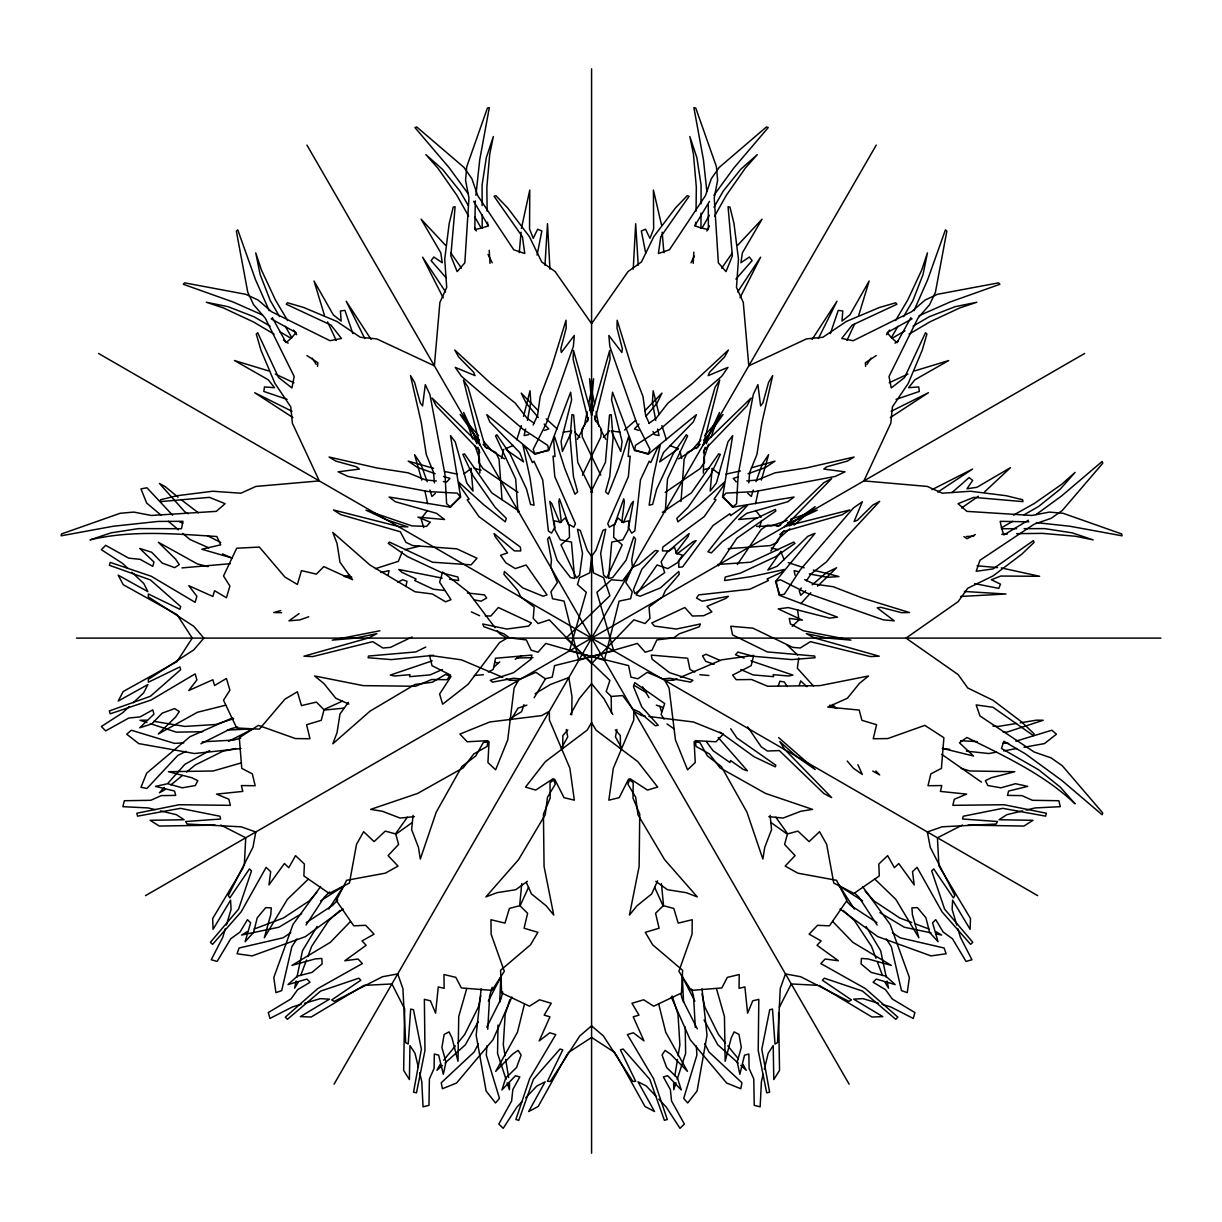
<?xml version="1.0" encoding="UTF-8"?>
<svg xmlns="http://www.w3.org/2000/svg" width="1222" height="1222" viewBox="0 0 1222 1222"><rect width="100%" height="100%" fill="white"/><g stroke="black" fill="none" stroke-linecap="round" stroke-linejoin="round"><path stroke-width="1.5" d="M701.016 213.056L700.97 227.979L708.393 229.507L708.286 204.654M701.046 203.723L701.092 185.041L696.861 157.607L689.834 136.543L693.454 154.171L696.326 187.165L696.051 211.146M498.011 1025.059L497.553 1053.41L506.045 1079.347M509.543 1083.074L509.437 1089.734L507.176 1082.814M562.655 748.826L562.868 735.552L567.818 729.916M571.713 714.839L572.003 696.723L568.81 677.568L550.633 684.381L535.083 693.684M703.307 473.082L703.796 458.464L708.638 444.319M244.293 865.787L245.744 837.788L220.77 825.033M486.83 1045.956L486.31 1055.197L499.477 1098.364L495.49 1102.977L486.096 1090.956L476.168 1035.263L481.178 988.751M487.761 1029.306L489.64 996.022L492.13 987.254M544.966 265.281L547.502 223.702L549.961 269.161M693.18 263.387L693.852 252.175M695.44 226.024L695.654 222.282M665.242 512.125L667.502 478.993L687.619 435.918L686.321 434.772L673.062 454.004L656.626 489.167L652.655 504.426L649.142 505.175L653.19 477.787L660.216 445.266L657.268 448.55L650.715 462.588L649.188 461.229L640.481 479.864L634.814 530.959L631.667 533.159L628.551 527.66L633.408 501.356L631.362 503.678L623.357 522.741L617.843 517.853L613.994 526.102L613.658 537.298L622.181 544.859L606.723 577.93L603.607 575.165L600.659 553.367L605.73 529.279L602.981 530.363L595.878 550.419L591.845 556.025L589.783 572.843L579.518 577.701L577.487 584.513L586.27 592.303L569.437 650.898L628.597 665.623L630.964 677.125L637.869 678.775L647.217 672.314L662.813 678.928L669.671 678.241L690.598 682.136L692.92 680.287L669.519 672.635L652.105 659.177L651.265 655.099L687.635 658.246L689.941 669.396L694.86 672.054M681.005 501.539L684.121 459.35L687.329 452.476L697.961 446.824L715.038 387.359L719.743 379.95L703.185 445.251M499.645 1002.284L500.852 976.852L488.311 1001.185M519.274 252.649L521.061 232.18M521.397 228.453L529.768 190.067L529.538 228.988L533.235 238.351L537.634 229.217L541.85 230.943L537.069 255.047M712.212 468.27L710.181 491.076L716.367 483.057L727.976 441.845L732.696 435.628L722.523 497.232L733.124 506.656L736.561 503.754L738.164 474.579L753.271 394.507L757.884 384.64L760.619 405.903L762.879 403.046L768.592 382.394L772.686 375.597L761.795 423.209L756.907 454.599L749.697 472.349L748.75 482.858M317.521 366.417L317.857 362.766L306.936 355.541M521.763 883.552L519.64 905.731L509.406 908.435L504.976 923.114L490.954 919.738L491.137 934.219L504.319 971.322L491.992 990.4L461.351 987.941L455.837 977.371L443.968 974.514L444.136 988.323L438.286 986.918L435.582 1013.16L430.45 1000.818L424.37 999.352L424.966 1050.492L416.473 1092.85L413.54 1092.147L421.376 1049.286L413.464 1009.739L410.684 1009.082L408.194 1044.031L405.673 1042.626L402.909 988.552L397.715 973.919L382.44 976.745L334.232 1001.383L331.758 999.902L360.78 980.258L358.825 978.196L320.607 991.118L287.414 1019.316L285.337 1017.132L317.766 988.598L362.369 963.562L358.046 959.026L344.803 960.752L366.172 945.278L362.018 940.925L374.069 934.158L365.668 925.314L353.754 925.818L336.294 900.507L346.651 880.298L385.373 873.165L398.021 866.077L388.092 855.614L398.586 844.448L395.806 834.229L412.44 822.375M413.067 815.334L411.631 829.601L418.428 847.304L420.322 859.035L436.254 812.111L461.87 766.5L475.77 755.929L483.27 742.564L489.06 741.723L487.929 762.513L495.628 769.814L507.726 739.906L514.095 688.032L518.418 680.364L509.605 680.257L506.183 678.806M475.312 200.912L474.793 229.507L482.216 227.979L482.171 214.919M475.908 195.291L479.742 159.731L489.304 107.612L487.425 108.01L466.758 166.711L465.567 180.321L468.958 197.903L464.834 262.837L457.165 271.635L450.826 255.933L455.119 206.732L453.225 207.114L449.192 223.504L444.716 259.217L446.702 287.414L439.905 302.414L434.375 365.821L376.712 338.891L360.322 337.272L336.89 321.462L303.728 307.486L287.521 302.781L286.238 304.232L331.009 325.113L341.427 338.463L329.986 340.709L271.681 311.793L258.148 300.077L245.759 294.303L184.583 282.847L183.315 284.283L233.219 302.048L262.501 315.001M633.225 269.161L635.684 223.702L638.22 265.281M798.714 657.955L797.355 668.235L813.531 686.107M755.563 503.708L758.251 491.03M674.834 1075.788L677.507 1059.428M678.103 1055.793L679.89 1044.871L677.996 1014.229L672.161 996.067M527.446 420.429L530.791 402.099L530.012 390.75L523.566 416.412M584.238 426.432L587.125 411.768M588.576 404.436L593.617 378.759L591.662 401.305L589.768 410.516M616.911 729.503L615.43 736.851L620.959 746.81M388.122 575.211L389.07 570.613L380.852 572.522M405.903 586.484L406.987 581.26L402.756 579.747L397.868 582.207M587.492 421.575L588.256 417.878M296.136 981.022L294.639 988.155L298.061 982.427M296.885 977.463L302.491 950.747L317.078 926.429M480.781 995.854L478.367 1007.05L464.681 1034.53L457.685 1043.084M525.628 429.014L524.101 435.597L528.683 434.65M763.108 1074.505L761.413 1081.577L760.145 1106.842L754.218 1105.345L753.791 1078.934L749.101 1068.456L748.857 1054.036L744.534 1055.136L739.86 1074.245L737.202 1062.025L741.296 1047.437L739.005 1034.392L734.132 1031.887L731.214 1037.89L725.181 1061.276L724.447 1016.505L716.443 988.567M764.376 1069.204L768.18 1053.303L773.221 1045.589L773.786 1079.576L779.529 1070.411L778.582 1012.656M501.463 458.449L503.617 449.467M524.482 1004.041L517.456 1032.239L495.704 1071.373L512.614 1054.143L518.143 1050.401L521.122 1055.014L516.585 1067.448L505.74 1078.033L501.921 1089.948L515.531 1075.727L519.824 1076.949L512.828 1089.55L511.636 1100.976L498.82 1124.057L503.204 1128.318L516.937 1107.071L521.931 1101.801M521.275 425.577L516.784 439.737M502.716 991.974L500.928 999.046L486.738 1027.152M591.387 415.297L609.686 350.47L610.068 359.237L595.114 419.283L601.499 429.472L600.842 437.033L582.451 475.144M761.352 480.124L768.607 454.676L762.253 464.116L755.99 481.667M466.743 988.567L458.739 1016.505L458.006 1061.276L451.972 1037.89L449.054 1031.887L444.182 1034.392L441.89 1047.437L445.984 1062.025L443.326 1074.245L438.652 1055.136L434.329 1054.036L434.085 1068.456L429.396 1078.934L428.968 1105.345L423.041 1106.842L421.773 1081.577L419.65 1072.748M225.383 928.552L222.786 937.259L211.253 959.759L217.134 961.439L230.714 938.786L240.016 932.05L247.44 919.677L250.632 922.793L245.133 941.688L253.534 932.432L257.277 917.737L265.785 907.595L271.269 907.87L270.795 914.53L264.319 937.778L287.338 899.377L308.25 879.198M226.406 925.069L231.065 909.397L230.561 900.171L213.071 929.331L212.674 918.532L243.331 867.391M759.473 527.583L761.581 520.496M753.271 490.022L751.301 496.468L747.803 493.352M858.806 315.047L869.163 281.014L849.901 314.833L842.004 321.096L842.768 310.968L838.246 310.373L830.334 333.637M509.864 999.703L505.175 1014.229L503.296 1044.871L505.083 1055.793M676.01 1082.814L673.75 1089.734L673.628 1083.074M677.141 1079.347L685.634 1053.41L685.206 1026.954M703.414 452.629L705.186 447.283M706.377 443.708L709.936 433L719.514 412.486L711.051 437.247M778.215 686.245L779.896 681.189L784.31 681.983L787.304 686.565M799.249 685.359L800.731 680.914L806.887 686.672M523.963 704.605L521.565 711.708L510.185 718.536M300.673 975.538L306.523 960.018M307.837 956.566L311.732 946.225L328.703 920.64L340.006 910.39M402.298 551.733L398.341 561.326L375.383 568.704M740.013 297.771L760.619 257.17L737.63 291.921M511.896 996.984L492.97 1039.769L456.539 1083.028L442.379 1088.741L441.249 1082.753L474.228 1051.959L478.398 1043.695M910.894 317.628L897.04 342.649L891.388 337.623L897.956 326.32M913.949 310.739L927.651 279.746L945.431 229.843L946.851 231.111L935.41 292.287L929.621 304.66L917.905 318.194L889.005 376.498L891.25 387.954L904.586 377.522L925.482 332.766L926.918 334.049L922.213 350.256L908.236 383.418L892.427 406.834L890.807 423.224L863.893 480.903L927.299 486.432L942.299 493.214L970.497 491.244L1006.195 495.72L1022.585 499.737L1022.982 501.631L973.766 497.354L958.063 503.678L966.862 511.361L1031.811 515.47L1049.377 512.094L1063.003 513.271L1121.704 533.953L1122.086 535.816L1069.983 526.254L1036.287 522.634M657.589 880.848L651.693 893.924L636.952 905.853L629.452 915.064L639.121 866.459L639.748 814.173L632.996 798.058L633.179 782.737L628.582 779.117L619.172 797.676L608.846 800.166L613.322 768.195L633.744 720.094L633.836 711.296L641.519 715.603L645.216 716.061M528.576 887.264L520.098 905.853L527.614 913.308L524.101 928.231L537.924 932.325L530.531 944.789L500.562 970.314L501.707 992.997L529.477 1006.195L539.528 999.795L551.229 1003.262L544.187 1015.131L549.961 1016.841L539.177 1040.915L549.793 1032.789L555.796 1034.576L529.691 1078.552L515.883 1119.489L518.77 1120.345L533.418 1079.316L560.043 1049.026L562.777 1049.835L547.471 1081.348L550.358 1081.394L579.778 1035.951L591.585 1025.869L603.408 1035.951L632.828 1081.394L635.715 1081.348L620.409 1049.835L623.144 1049.026L649.768 1079.316L664.417 1120.345L667.304 1119.489L653.495 1078.552L627.39 1034.576L633.393 1032.789L644.009 1040.915L633.225 1016.841L638.999 1015.131L631.957 1003.262L643.658 999.795L653.709 1006.195L681.479 992.997L682.624 970.314L652.655 944.789L645.262 932.325L659.086 928.231L655.572 913.308L663.088 905.853L654.61 887.264M533.113 425.073L537.543 415.511L540.185 396.524L551.641 366.906L566.03 320.225L566.168 328.153L560.791 348.896L561.31 352.486L574.325 335.454L573.378 346.315L546.417 423.209L533.22 449.268L534.747 453.499L548.647 450.643L570.643 392.216L571.621 399.945L561.066 441.432L562.41 451.483L571.254 432.435M846.953 340.449L854.85 323.525M590.806 492.176L605.425 462.359L609.518 414.991L611.214 414.64L613.093 437.934L609.747 476.595L605.547 491.809L608.22 494.207L618.408 468.469L628.582 436.789L629.483 441.111L628.154 456.539L630.155 456.127L628.383 476.626L607.746 523.703L609.366 527.186L614.819 523.994L623.755 498.775L624.366 501.799L621.769 522.313L628.994 520.832L628.2 529.92L622.884 539.773L611.733 542.064L608.571 578.434L612.65 577.594L626.122 560.18L633.775 536.794L635.608 539.101L631.728 560.027L632.416 566.886L625.786 582.482L632.248 591.83L630.613 598.734L619.111 601.102L604.386 660.262L545.791 643.444L537.986 652.212L531.188 650.18L526.315 639.916L509.498 637.853L503.907 633.821L483.851 626.733L482.751 623.984L506.84 629.04L528.652 626.092L531.417 622.976L498.347 607.517L490.786 616.041L485.18 615.873M818.389 338.54L836.978 301.269L812.126 339.395M690.98 262.791L694.325 256.101M706.866 230.989L709.386 225.963M779.376 1007.279L791.26 983.954L817.411 985.314M577.364 439.34L583.383 428.051M570.445 714.488L579.243 698.663L591.585 683.678L603.943 698.663L612.741 714.488M561.295 748.46L567.741 736.851L566.275 729.503M440.164 1064.469L436.926 1070.304L442.349 1065.447M478.245 1021.653L465.383 1044.795L445.052 1063.018M567.161 1054.357L538.199 1106.475L528.652 1111.531L545.149 1081.806L536.916 1085.976L525.674 1097.845M714.61 216.111L726.372 195.215L745.344 168.086L757.304 154.614L740.685 169.339L723.302 190.999L713.999 207.19M709.356 215.286L701.932 228.239L694.753 225.856L709.493 201.34M334.049 1084.189L876.25 145.082M903.577 316.635L912.956 300.49L923.007 274.614L927.452 252.862L921.77 269.94L907.763 299.94L895.543 320.576M511.178 719.529L518.006 708.134L526.881 705.14M534.151 697.716L545.333 679.081M770.853 551.046L778.582 538.642L789.84 528.805M296.946 938.939L291.875 946.683L281.686 990.63L275.928 992.646L273.804 977.524L293.051 924.336L320.638 886.561M306.08 924.993L324.334 897.101L329.573 892.014M866.933 364.385L871.057 358.138M886.53 334.721L889.631 330.032M718.368 565.817L736.881 538.26L775.848 511.025L775.313 509.375L754.203 519.411L722.385 541.636L711.311 552.879L707.905 551.764L725.104 530.073L747.436 505.419L743.251 506.794L730.557 515.669L729.916 513.714L713.052 525.506L682.594 566.916L678.775 567.252L678.821 560.944L696.173 540.582L693.256 541.575L676.789 554.085L674.452 547.089L666.983 552.313L661.117 561.845L664.707 572.644L634.783 593.556L633.47 589.615L641.825 569.253L658.246 550.923L655.328 550.496L639.152 564.304L632.859 567.145L622.67 580.679L611.336 579.763L606.188 584.635L609.885 595.771L566.015 638.113L609.885 680.44L606.188 691.591L611.336 696.464L622.67 695.547L632.859 709.081L639.152 711.907L655.328 725.731L658.246 725.303L641.825 706.973L633.47 686.611L634.783 682.655L664.707 703.567L661.117 714.381L664.05 719.147M737.309 564.549L761.107 529.569L767.324 525.216L779.346 525.643L823.872 482.675L831.647 478.627L784.661 526.881M328.794 909.092L343.642 886.087L320.607 900.904M721.698 268.137L732.406 252.832M780.98 551.321L767.813 570.078L777.177 566.214L807.834 536.336L815.028 533.311L775.42 581.565L779.896 595.038L784.31 594.243L800.288 569.788L853.399 507.985L862.335 501.738L854.086 521.519L857.462 520.19L872.737 505.144L879.672 501.31L846.434 537.1L826.515 561.83L811.393 573.622L806.337 580.801M801.281 587.981L799.249 590.852L800.731 595.297L805.665 590.7M407.323 817.258L395.47 833.893L385.251 831.113L374.085 841.622L363.637 831.693L356.534 844.326L349.416 883.048L329.192 893.404L303.881 875.945L304.385 864.046L295.541 855.644L288.789 867.681L284.421 863.526L268.962 884.911L270.688 871.653L266.152 867.345L241.101 911.933L212.567 944.362L210.383 942.299L238.595 909.092L251.503 870.889L249.441 868.918L229.797 897.941L228.315 895.466L252.954 847.258L255.795 831.983L241.146 826.805L187.088 824.04L185.683 821.52L220.632 819.015L219.96 816.25L180.413 808.338L137.551 816.159L136.849 813.226L179.206 804.733L230.347 805.344L228.881 799.249L216.538 794.117L242.781 791.413L241.376 785.563L255.184 785.731L252.328 773.877L241.773 768.363L239.298 737.706L258.377 725.379L295.48 738.577L309.976 738.745L306.6 724.722L321.264 720.308L323.967 710.074L344.314 708.118M348.377 702.329L340.006 713.969L337.043 732.696L332.812 743.801L370.067 711.128L415.052 684.442L432.374 682.227L445.556 674.407L450.994 676.576L439.615 694.004L442.624 704.193L468.072 684.335L499.523 642.604L507.084 638.113L499.523 633.622L497.278 630.644M713.923 195.26L733.918 167.888L768.256 127.546L766.438 126.951L719.178 167.445L711.341 178.641L705.491 195.551L669.457 249.746L658.414 253.519L660.766 236.763L689.086 196.284L687.253 195.673L675.567 207.862L653.846 236.533L641.458 261.951L628.077 271.544L591.585 323.693L555.109 271.544L541.728 261.951L529.34 236.533L507.604 207.862L495.918 195.673L494.085 196.284L522.405 236.763L524.773 253.519L513.729 249.746L477.695 195.551L471.845 178.641L464.009 167.445L416.748 126.951L414.93 127.546L449.268 167.888L468.148 193.733M427.41 510.506L421.086 518.724L423.713 527.583M800.792 603.714L810.812 592.746M443.662 1060.192L455.348 1045.94M646.087 416.091L656.947 403.321L661.942 393.102L644.849 410.745M691.072 451.117L700.893 439.859M704.59 435.628L723.027 414.518L710.058 433.062L703.811 440.103M735.904 279.12L752.095 260.622L749.315 257.017L740.929 262.73L742.411 252.771L762.07 219.181L737.767 245.179M696.311 448.535L700.069 444.319M164.267 787.35L159.41 792.773L165.23 789.534M167.903 783.287L184.904 764.315L209.695 750.552M316.742 892.518L309.074 901.011L283.473 917.966L254.161 929.041M639.014 424.049L634.401 428.968L638.846 430.45M603.378 437.445L609.732 430.755M350.515 921.464L330.322 942.361L291.921 965.38L315.184 958.919L321.844 958.445L322.104 963.929L311.961 972.422L297.282 976.164L288.025 984.581L306.921 979.082L310.021 982.274L297.649 989.683L290.912 998.985L268.275 1012.564L269.94 1018.445L292.455 1006.913L301.162 1004.331M635.639 420.246L624.564 430.052M337.684 900.125L332.613 905.365L306.264 922.61M702.818 445.037L751.087 398.051L747.024 405.841L704.071 450.353L704.483 462.374L700.145 468.606L665.165 492.405M817.61 586.163L836.612 567.756L826.378 572.751L812.187 584.819M129.226 706.53L122.628 712.777L101.38 726.494L105.642 730.893L128.722 718.062L140.148 716.886L152.765 709.875L153.972 714.167L139.751 727.777L151.665 723.974L162.251 713.129L174.685 708.592L179.298 711.555L175.571 717.085L158.325 733.994L197.46 712.258L225.658 705.216M133.183 702.772L143.722 692.782L147.893 684.549L118.183 701.061L123.239 691.499L176.976 661.637L192.251 638.113L176.976 614.59L123.239 584.712L118.183 575.165L147.893 591.677L143.722 583.444L131.854 572.202M792.253 626.321L798.944 619.982L797.569 609.702M984.535 491.931L1010.533 467.629L976.928 487.288L966.969 488.769L972.697 480.399L969.077 477.603L952.014 492.542M435.383 493.352L431.885 496.468L429.915 490.022M779.773 534.64L783.989 530.898M789.611 525.888L796.637 519.64L815.181 506.687L794.071 525.109M494.162 666.83L499.783 661.881M170.927 784.875L182.338 775.527M186.615 772.029L195.169 765.018L222.664 751.331L235.709 748.521M463.993 473.937L470.837 468.652M890.303 417.573L928.43 392.72L891.159 411.31M343.138 909.061L305.363 936.648L252.175 955.894L237.053 953.771L239.069 948.012L283.015 937.824L290.775 932.753M1028.359 520.221L1003.858 534.961L1001.46 527.782L1012.794 521.275M1035.966 514.661L1061.811 495.781L1102.152 461.458L1102.763 463.26L1062.254 510.521L1051.057 518.357L1034.148 524.207L979.968 560.256L976.179 571.3L992.951 568.933L1033.415 540.613L1034.026 542.446L1021.852 554.131L993.165 575.852L967.763 588.24L958.155 601.621L906.006 638.113L958.155 674.605L967.763 687.986L993.165 700.359L1021.852 722.095L1034.026 733.78L1033.415 735.613L992.951 707.294L976.179 704.926L979.968 715.97L1034.148 752.019L1051.057 757.869L1062.254 765.705L1102.763 812.966L1102.152 814.769L1061.811 780.43L1025.319 753.791L1003.858 741.265L1001.46 748.444L1038.7 769.814L1060.36 787.197L1075.085 803.816C1044.077 774.412 1004.774 756.25 966.908 737.492L959.438 742.777L973.567 756.021L942.666 748.429M527.385 881.322L515.745 889.708L497.003 892.671L485.898 896.902L518.571 859.631L545.256 814.662L547.471 797.324L555.292 784.142L553.123 778.72L535.694 790.084L525.521 787.075L545.379 761.627L587.095 730.176L591.585 722.614L596.076 730.176L637.808 761.627L657.665 787.075L647.492 790.084L630.063 778.72L627.894 784.142L635.715 797.324L637.915 814.662L664.6 859.631L697.288 896.902L686.184 892.671L667.441 889.708L655.802 881.322M299.13 613.581L288.942 620.837L299.802 619.89L308.738 616.759M648.897 423.362L656.092 418.306L667.869 403.184L692.599 383.265L728.404 350.027L724.554 356.961L709.524 372.252L708.18 375.628L727.961 367.364L721.713 376.3L659.926 429.411L635.455 445.388L634.676 449.818L648.134 454.294L696.403 414.67L693.378 421.865L663.485 452.522L659.636 461.885L678.378 448.734M961.577 508.001L978.41 496.224M662.355 512.369L691.453 492.817L718.689 453.851L720.323 454.401L710.303 475.511L688.062 507.313L676.835 518.388L677.935 521.809L699.626 504.61L724.279 482.262L722.92 486.448L714.045 499.141L715.985 499.798L704.193 516.662L662.782 547.105L662.446 550.939L668.77 550.893L689.116 533.525L688.123 536.458L675.629 552.924L682.609 555.246L677.4 562.716L667.854 568.597L657.054 564.992L636.143 594.915L640.099 596.229L660.46 587.889L678.775 571.453L679.218 574.386L665.394 590.562L662.553 596.84L649.019 607.044L649.951 618.363L645.063 623.525L633.928 619.814L591.585 663.683L549.258 619.814L538.123 623.525L533.235 618.363L534.167 607.044L520.633 596.84L517.792 590.562L503.968 574.386L504.411 571.453L522.726 587.889L543.087 596.229L547.044 594.915L526.132 564.992L515.317 568.597L505.786 562.716L500.562 555.246L507.558 552.924L495.063 536.458L494.07 533.525L514.416 550.893L520.74 550.939L520.404 547.105L478.993 516.662L467.201 499.798L469.141 499.141L460.266 486.448L458.907 482.262L483.561 504.61L505.251 521.809L506.351 518.388L495.124 507.313L472.883 475.511L462.863 454.401L464.497 453.851L491.733 492.817L519.304 511.331M937.793 492.084L972.529 469.095L931.943 489.686M876.25 355.541L865.329 362.766L865.65 366.417M894.993 343.168L898.109 341.106M568.062 1052.722L591.585 1037.463L615.124 1052.722M678.653 458.846L689.514 452.079M247.272 931.638L241.559 935.059L278.952 927.208L301.651 913.598M909.122 334.156L929.759 321.936L959.774 307.929L976.852 302.246L955.085 306.691L929.209 316.758L913.063 326.121M904.998 330.811L892.075 338.311L887.065 332.659L912.07 318.805M145.51 895.65L1084.632 353.464M1024.128 514.768L1038.7 506.412L1060.36 489.029L1075.085 472.395L1061.628 484.355L1034.499 503.342L1013.588 515.104M515.21 659.254L521.55 655.74M488.326 672.054L493.245 669.396L495.552 658.246L531.906 655.099L531.081 659.177L513.668 672.635L490.266 680.287L492.588 682.136L513.515 678.241L520.373 678.928L535.969 672.314L545.317 678.775L552.222 677.125L554.589 665.623L613.75 650.898L596.916 592.303L605.7 584.513L603.668 577.701L593.403 572.843L591.341 556.025L587.308 550.419L580.206 530.363L577.456 529.279L582.527 553.367L579.579 575.165L576.463 577.93L561.005 544.859L569.513 537.298L569.192 526.102L565.343 517.853L559.829 522.741L551.825 503.678L549.778 501.356L554.635 527.66L551.519 533.159L548.373 530.959L542.705 479.864L533.999 461.229L532.471 462.588L525.903 448.55L522.97 445.266L529.997 477.787L534.045 505.175L530.531 504.426L526.56 489.167L510.124 454.004L496.85 434.772L495.567 435.918L515.684 478.993L517.945 512.125M962.417 825.033L937.442 837.788L938.893 865.787L970.512 918.532L970.115 929.331L952.625 900.171L952.121 909.397L956.78 925.069M186.004 751.301L177.74 755.486L146.946 788.45L140.958 787.319L146.671 773.159L189.945 736.729L232.715 717.803M200.897 743.801L230.653 728.77L237.725 726.998M975.278 534.549L966.908 538.719L963.929 536.611M425.775 647.064L415.831 651.937L368.479 656.046L368.127 657.742L391.422 659.605L433.459 655.328M412.058 636.968L390.521 647.355L382.96 648.011L372.756 641.642L312.725 656.581L303.942 656.199L368.769 637.899L376.895 633.638L354.792 638.19L332.247 640.129L379.92 630.766M228.514 741.387L252.862 728.892L227.414 730.069M889.265 382.761L907.885 374.069M342.435 701.123L323.845 709.6L316.391 702.085L301.467 705.598L297.389 691.774L284.925 699.167L259.385 729.137L236.701 728.007L223.519 700.221L229.904 690.17L226.437 678.47L214.568 685.511L212.857 679.753L188.784 690.522L196.91 679.906L195.138 673.902L151.146 700.007L110.209 713.816L109.369 710.944L150.398 696.28L180.688 669.656L179.878 666.922L148.366 682.227L148.32 679.356L193.748 649.921L203.845 638.113L193.748 626.29L148.32 596.871L148.366 593.984L179.878 609.304L180.688 606.57L150.398 579.931L109.369 565.282L110.209 562.395L151.146 576.219L195.138 602.309L196.91 596.305L188.784 585.689L212.857 596.473L214.568 590.7L226.437 597.757L229.904 586.056L223.519 575.99L236.701 548.22L259.385 547.074L284.925 577.059L297.389 584.452L301.467 570.628L316.391 574.126L323.845 566.611L352.562 579.717L340.006 562.257L337.043 543.53L332.812 532.425L370.067 565.099L415.052 591.784L432.374 593.984L445.556 601.804L450.994 599.651L439.615 582.207L442.624 572.033L468.072 591.891L495.032 627.665M918.959 315.765L949.968 302.048L999.871 284.283L998.603 282.847L937.427 294.303L925.039 300.077L911.505 311.793L853.2 340.709L841.744 338.463L852.177 325.113L896.948 304.232L895.665 302.781L879.443 307.486L846.296 321.462L822.864 337.272L806.474 338.891L748.796 365.821L743.282 302.414L736.484 287.414L738.47 259.217L733.994 223.504L729.962 207.114L728.068 206.732L732.36 255.933L726.021 271.635L718.353 262.837L714.228 197.903L717.62 180.321L716.428 166.711L695.746 108.01L693.882 107.612L703.444 159.731L706.866 191.549M442.318 669.549L430.113 674.895L409.614 676.683L410.027 674.666L394.584 676.01L390.276 675.094L432.252 660.842M677.003 678.806L673.566 680.257L664.768 680.364L669.076 688.032L675.461 739.906L687.558 769.814L695.257 762.513L694.127 741.723L699.916 742.564L707.416 755.929L721.316 766.5L746.932 812.111L762.864 859.035L764.758 847.304L771.556 829.601L770.12 815.334M680.44 677.339L721.667 659.849L753.638 655.374L751.163 665.685L732.589 675.094L736.209 679.692L751.545 679.508L767.645 686.26L819.947 685.634L868.552 675.98L859.341 683.48L847.411 698.22L827.783 707.049L859.203 710.074L861.907 720.308L876.586 724.722L873.211 738.745L887.707 738.577L924.81 725.379L943.888 737.706L941.414 768.363L930.859 773.877L928.002 785.731L941.811 785.563L940.405 791.413L966.633 794.117L954.306 799.249L952.839 805.344L1003.98 804.733L1046.338 813.226L1045.635 816.159L1002.773 808.338L963.226 816.25L962.554 819.015L997.503 821.52L996.098 824.04L942.04 826.805L927.391 831.983L930.232 847.258L954.856 895.466L953.389 897.941L933.745 868.918L931.683 870.889L944.591 909.092L972.804 942.299L970.619 944.362L942.086 911.933L917.035 867.345L912.498 871.653L914.224 884.911L898.766 863.526L894.397 867.681L887.646 855.644L878.801 864.046L879.305 875.945L853.995 893.404L833.771 883.048L826.652 844.326L819.55 831.693L809.101 841.622L797.935 831.113L787.716 833.893L775.863 817.258M505.221 448.81L513.209 445.511M748.047 473.708L765.583 467.461L775.023 461.106L751.393 467.827M787.151 520.465L771.235 525.903L756.617 526.392M790.68 519.258L817.213 510.185L796.713 519.778L787.778 522.741M896.077 399.365L919.341 391.452L918.73 386.931L908.618 387.695L914.881 379.798L948.7 360.536L914.652 370.908M544.34 430.45L548.785 428.968L544.172 424.049M777.07 526.285L780.644 525.109M233.631 718.673L215.469 724.524L184.828 726.418L153.911 721.347M738.073 476.931L733.231 478.398L736.347 481.896M1015.879 741.189L1051.837 730.237L1056.465 734.208L1044.428 743.602L1024.005 747.253M703.903 469.706L709.203 468.133M304.645 1003.293L320.317 998.634L329.528 999.153L300.368 1016.628L311.167 1017.025L363.912 985.406L391.926 983.954L404.665 1008.944L403.657 1070.411L409.401 1079.576L409.95 1045.589L415.006 1053.303L418.382 1067.448M241.131 762.956L213.193 770.975L168.437 771.708L191.808 777.727L197.811 780.644L195.306 785.532L182.277 787.823L167.689 783.714L155.454 786.372L174.578 791.062L175.678 795.385L161.243 795.614L150.764 800.303L124.354 800.731L122.872 806.673L148.122 807.941L155.194 809.621M740.501 470.944L725.99 474.136M240.703 738.073L233.677 740.074L202.241 741.83M280.77 610.557L273.697 612.543L281.625 612.68M784.448 526.529L849.748 509.956L842.34 514.676L782.874 531.753L777.238 542.369L770.349 545.592L728.159 548.709M349.721 575.15L344.222 576.54L351.799 577.059M404.742 549.701L419.1 546.265M1022.692 810.889L1006.791 814.692L999.061 819.748L1033.048 820.298L1023.899 826.057L968.007 825.125M1026.22 810.049L1035.065 807.941L1060.314 806.673L1058.832 800.731L1032.422 800.303L1021.943 795.614L1007.508 795.385L1008.608 791.062L1027.733 786.372L1015.497 783.714L1000.91 787.823L987.88 785.532L985.375 780.644L991.378 777.727L1014.749 771.708L969.993 770.975L961.256 768.47M996.174 752.217L988.751 753.531L966.419 751.133M1003.598 750.888L1016.582 748.567M1016.536 723.439L998.359 726.418L992.951 726.082M1020.187 722.828L1036.546 720.155L1043.206 720.262L1006.897 732.146L1003.109 732.085M563.174 432.13L571.743 430.984M960.553 596.473L1005.996 594.014L964.418 591.479M240.948 748.536L194.435 753.531L138.758 743.602L126.721 734.208L131.35 730.237L174.502 743.388L183.743 742.869M414.38 816.632L400.098 818.068L382.394 811.271L370.663 809.376L417.603 793.445L463.199 767.844L473.769 753.943L487.135 746.428L487.975 740.639L467.201 741.785L459.884 734.086L489.808 721.973L541.667 715.603L549.335 711.296L549.442 720.094L569.864 768.195L574.34 800.166L564.014 797.676L554.605 779.117L550.007 782.737L550.19 798.058L543.439 814.173L544.065 866.459L553.734 915.064L546.234 905.853L531.494 893.924L526.331 882.483M746.841 480.949L757.35 480.002L775.115 472.807L806.489 467.919L854.117 457.028L847.32 461.106L826.652 466.835L823.811 469.08L845.059 471.829L835.191 476.443L755.12 491.534L725.944 493.138L723.042 496.575L732.482 507.191L794.071 497.018L787.854 501.723L746.657 513.332L738.623 519.518L757.64 517.838M181.941 567.909L230.316 563.693M474.319 675.506L483.393 674.712M717.589 564.472L750.72 562.212L793.781 542.079L794.942 543.378L775.695 556.652L740.532 573.072L725.272 577.044L724.524 580.557L751.912 576.509L784.432 569.483L781.148 572.431L767.111 578.984L768.47 580.511L749.834 589.233L698.74 594.885L696.54 598.047L702.039 601.163L728.343 596.305L726.021 598.337L706.958 606.341L711.861 611.855L703.597 615.72L692.4 616.041L684.839 607.517L651.769 622.976L654.534 626.092L676.346 629.04L700.435 623.984L699.335 626.733L679.279 633.821L673.689 637.853L656.871 639.916L651.998 650.18L645.201 652.212L637.395 643.444L578.8 660.262L564.075 601.102L552.573 598.734L550.923 591.83L557.4 582.482L550.771 566.886L551.458 560.027L547.578 539.101L549.411 536.794L557.064 560.18L570.537 577.594L574.615 578.434L571.453 542.064L560.302 539.773L554.987 529.92L554.192 520.832L561.417 522.313L558.821 501.799L559.416 498.775L568.367 523.994L573.821 527.186L575.44 523.703L554.803 476.626L553.031 456.127L555.032 456.539L553.688 441.111L554.605 436.789L564.778 468.469L574.966 494.207L577.639 491.809L573.439 476.595L570.094 437.934L571.957 414.64L573.653 414.991L577.762 462.359L592.38 492.176M966.327 536.519L973.797 536.076M1001.811 534.381L1007.417 534.045M516.677 657.955L532.991 657.696M146.64 720.155L139.98 720.262L146.884 722.523M202.76 731.718L176.289 732.146L150.352 723.653M215.179 825.125L159.288 826.057L150.123 820.298L184.125 819.748L176.396 814.692L160.494 810.889M1016.704 533.663L1042.549 533.372L1075.528 536.259L1093.155 539.88L1072.091 532.838L1044.657 528.607L1024.128 528.668M1016.658 528.683L1001.719 528.729L1000.192 521.32L1028.787 521.825M76.512 638.113L1160.9 638.113M960.599 740.685L977.249 741.617M1003.14 743.083L1008.685 743.388M977.05 565.801L997.534 567.588M1001.246 567.909L1039.632 576.28L1000.711 576.051L991.348 579.763L1000.497 584.147L998.756 588.378L974.652 583.597M699.794 674.712L708.867 675.506M436.346 480.949L425.836 480.002L408.072 472.807L376.697 467.919L329.069 457.028L335.867 461.106L356.534 466.835L359.375 469.08L338.127 471.829L347.995 476.443L428.067 491.534L457.242 493.138L460.144 496.575L450.704 507.191L389.115 497.018L395.332 501.723L436.529 513.332L444.564 519.518L417.939 517.15L430.281 522.206L426.57 526.392L411.951 525.903L365.974 510.185L386.473 519.778L407.904 526.881L398.723 526.529L333.438 509.956L340.846 514.676L400.312 531.753L405.948 542.369L412.837 545.592L456.86 548.846L476.992 558.24L471.127 564.839L432.466 562.212L389.406 542.079L388.245 543.378L407.491 556.652L442.639 573.072L457.914 577.044L458.662 580.557L449.528 579.213M443.342 481.59L446.84 481.896L449.956 478.398L443.494 476.427M768.806 816.632L783.073 818.068L800.792 811.271L812.523 809.376L765.583 793.445L719.987 767.844L709.417 753.943L696.051 746.428L695.211 740.639L715.985 741.785L723.302 734.086L693.378 721.973L648.928 716.504M942.238 748.536L949.677 749.33M444.701 590.486L433.352 589.233L414.701 580.511L416.06 578.984L402.038 572.431L398.754 569.483L442.227 578.128M467.415 593.006L484.447 594.885L486.646 598.047L481.147 601.163L474.136 599.865M611.443 430.984L620.012 432.13M457.196 474.136L444.502 471.463M809.285 573.958L827.599 577.319L838.949 576.54L813.302 570.094M494.681 662.324L498.362 663.057M930.95 932.814L904.234 927.208L879.916 912.62M936.281 933.944L941.627 935.059L935.915 931.638M799.035 571.759L794.117 570.613L795.064 575.211M771.265 547.991L778.445 549.701M208.046 566.611L197.46 563.968L158.325 542.232L175.571 559.126L179.298 564.656L174.685 567.634L162.251 563.098L151.665 552.252L139.751 548.449L153.972 562.059L152.765 566.351L140.148 559.34L128.722 558.164L105.642 545.333L101.38 549.717L122.628 563.449L127.898 568.444M804.137 567.787L788.266 562.639M433.596 468.347L408.163 461.106L417.603 467.461L435.139 473.708M232.394 558.118L201.829 549.243L220.693 544.829L216.859 536.519C174.7 533.831 131.579 529.905 90.016 539.88L111.095 532.838L138.529 528.607L181.467 528.729L182.979 521.32L158.142 521.427L113.203 526.254L61.1 535.816L61.482 533.953L120.184 513.271L133.809 512.094L151.375 515.47L216.325 511.361L225.123 503.678L209.42 497.354L160.204 501.631L160.601 499.737L176.991 495.72L212.689 491.244L240.887 493.214L255.887 486.432L319.293 480.903L292.379 423.224L290.76 406.834L274.95 383.418L260.973 350.256L256.269 334.049L257.705 332.766L278.601 377.522L291.936 387.954L294.181 376.498L265.281 318.194L253.565 304.66L247.776 292.287L236.335 231.111L237.755 229.843L255.535 279.746L269.237 310.739M473.983 468.133L481.056 470.226M878.542 1003.293L862.869 998.634L853.659 999.153L882.819 1016.628L872.004 1017.025L819.275 985.406M882.024 1004.331L890.731 1006.913L913.246 1018.445L914.911 1012.564L892.274 998.985L885.538 989.683L873.15 982.274L876.266 979.082L895.161 984.581L885.904 976.164L871.225 972.422L861.082 963.929L861.342 958.445L868.002 958.919L891.266 965.38L852.864 942.361L832.671 921.464M268.535 370.908L234.487 360.536L268.305 379.798L274.568 387.695L264.456 386.931L263.845 391.452L287.109 399.365M656.306 705.14L663.409 707.538M714.122 664.31L705.72 661.331L702.513 655.878L705.995 654.259L719.941 660.369M911.78 922.518L899.713 917.966L874.112 901.011L865.161 891.113M915.232 923.832L929.026 929.041M744.076 658.123L735.491 654.732L737.889 652.074L753.103 656.26L791.764 659.605L815.059 657.742L814.707 656.046L767.355 651.937L732.558 634.89L730.771 626.244L752.905 628.169L792.666 647.355L800.227 648.011L810.43 641.642L870.461 656.581L879.229 656.199L814.417 637.899L806.291 633.638L828.394 638.19L850.94 640.129L803.266 630.766L790.374 623.877L789.244 618.393L802.457 620.18L778.215 608.923L788.266 607.578L829.753 618.133L837.498 617.156L779.056 595.175L776.199 581.26L780.43 579.747L806.505 592.93L883.384 619.89L894.244 620.837L877.213 607.838L880.802 607.303L901.546 612.68L909.489 612.543L862.793 598.169L833.175 586.713L814.188 584.07L804.626 579.64M750.934 660.842L792.91 675.094L788.602 676.01L773.159 674.666L773.572 676.683L753.073 674.895L740.868 669.549M669.977 445.511L677.966 448.81M502.746 677.339L461.504 659.849L429.548 655.374L432.023 665.685L450.597 675.094L446.962 679.692L431.641 679.508L415.541 686.26L363.24 685.634L314.634 675.98L323.845 683.48L335.775 698.22L348.866 704.101M271.116 318.805L296.121 332.659L291.096 338.311L279.807 331.758M208.763 547.823L189.945 539.498L182.735 533.418M222.45 553.872L231.004 557.66M275.301 374.069L293.922 382.761M471.325 611.855L479.589 615.72M829.784 705.14L836.612 708.47L832.533 704.514M198.407 512.812L180.917 499.523M292.027 411.31L254.756 392.72L292.883 417.573M179.405 521.58L182.704 523.245M207.511 535.771L220.739 542.446M872.737 771.067L879.672 774.916L875.838 770.975M188.219 513.744L184.904 511.896L159.41 483.438L165.23 486.677L178.061 497.186M98.554 353.464L1037.677 895.65M270.123 326.121L253.977 316.758L228.102 306.691L206.335 302.246L223.412 307.929L253.428 321.936L274.064 334.156M634.111 685.313L646.545 692.752M839.575 886.057L862.579 900.904M493.673 452.079L504.533 458.846M876.922 922.61L850.573 905.365L846.77 901.439M892.411 932.753L900.156 937.824L944.117 948.012L946.134 953.771L931.011 955.894L877.824 936.648L840.049 909.061M283.504 340.083L288.193 343.168M518.021 492.405L483.041 468.606L478.688 462.374L479.116 450.353L436.162 405.841L432.099 398.051L480.368 445.037M941.673 754.295L981.465 782.141M666.983 723.913L674.452 729.137M534.274 423.362L527.094 418.306L515.317 403.184L490.587 383.265L454.783 350.027L458.632 356.961L473.662 372.252L475.007 375.628L455.226 367.364L461.473 376.3L523.26 429.411L547.731 445.388L548.51 449.818L535.053 454.294L486.784 414.67L489.808 421.865L519.701 452.522L523.551 461.885L506.366 449.818M770.746 822.375L787.38 834.229L784.6 844.448L795.094 855.614L785.166 866.077L797.813 873.165L836.535 880.298L846.892 900.507L829.433 925.818L817.518 925.314L809.117 934.158L821.153 940.925L817.014 945.278L838.384 960.752L825.14 959.026L820.817 963.562L865.42 988.598L897.849 1017.132L895.772 1019.316L862.579 991.118L824.361 978.196L822.406 980.258L851.428 999.902L848.954 1001.383L800.746 976.745L785.471 973.919L780.278 988.552L777.513 1042.626L774.992 1044.031L772.503 1009.082L769.723 1009.739L761.81 1049.286L769.631 1092.147L766.713 1092.85L758.22 1050.492L758.816 999.352L752.737 1000.818L747.604 1013.16L744.901 986.918L739.05 988.323L739.218 974.514L727.35 977.371L721.835 987.941L691.194 990.4L678.867 971.322L692.049 934.219L692.217 919.738L678.21 923.114L673.78 908.435L663.546 905.731L661.423 883.552M712.35 468.652L719.193 473.937M557.186 428.907L546.219 418.886M161.09 515.195L146.671 503.052L140.958 488.907L146.946 487.761L172.608 515.241M168.3 521.275L178.397 529.783M778.582 737.584L815.181 769.539L796.637 756.571L779.773 741.586L784.661 749.346L831.647 797.599L823.872 793.536L779.346 750.583L767.324 751.011L761.107 746.657L747.65 726.891M738.134 1063.018L717.803 1044.795L704.025 1020.003M740.838 1065.447L746.26 1070.304L743.022 1064.469M843.18 910.39L854.484 920.64L871.439 946.225L876.006 958.292M786.892 644.819L797.615 654.977M874.937 879.198L895.848 899.377L918.868 937.778L912.391 914.53L911.918 907.87L917.401 907.595L925.909 917.737L929.652 932.432L938.053 941.688L932.554 922.793L935.747 919.677L943.17 932.05L952.473 938.786L966.052 961.439L971.933 959.759L960.4 937.259L957.804 928.552M854.911 893.282L858.852 897.101L877.106 924.993M719.926 732.085L754.203 756.815L775.313 766.836L775.848 765.201L736.881 737.966L730.71 728.77M538.337 410.745L521.244 393.102L526.239 403.321L538.306 417.512M574.722 432.099L579.808 437.445M656.26 1096.531L646.27 1085.976L638.021 1081.806L654.534 1111.531L644.987 1106.475L616.025 1054.357M658.765 1099.158L666.25 1107.071L679.982 1128.318L684.366 1124.057L671.55 1100.976L670.359 1089.55L663.363 1076.949L667.655 1075.727L681.265 1089.948L677.446 1078.033L666.601 1067.448L662.064 1055.014L665.043 1050.401L670.572 1054.143L687.482 1071.373L665.73 1032.239L658.704 1004.041M445.419 245.179L421.116 219.181L440.775 252.771L442.257 262.73L433.871 257.017L431.091 260.622L446.03 277.684M479.375 440.103L473.128 433.062L460.159 414.518L478.596 435.628M483.118 444.319L486.875 448.535M615.369 729.916L620.318 735.552L620.532 748.826M483.515 441.264L492.115 451.117M847.228 761.046L853.399 768.241L862.335 774.473L857.89 764.728M725.501 1043.084L718.505 1034.53L704.819 1007.05L702.008 993.99M727.838 1045.94L738.348 1058.771M718.215 737.477L747.436 770.807L743.251 769.432L730.557 760.558L729.916 762.497L713.052 750.705L706.285 741.51M755.776 510.506L761.046 517.364M371.06 339.395L346.208 301.269L364.798 338.54M473.693 201.34L488.433 225.856L481.254 228.239L474.747 216.905M862.549 886.561L890.12 924.336L909.382 977.524L907.259 992.646L901.5 990.63L891.312 946.683L886.24 938.939M450.781 252.832L461.488 268.137M854.392 909.092L838.643 884.606M445.556 291.921L422.568 257.17L443.174 297.771M293.555 330.032L296.656 334.721M312.129 358.138L316.254 364.385M866.108 926.429L880.68 950.747L886.301 977.463M885.125 982.427L888.547 988.155L887.05 981.022M642.512 686.84L649.035 697.716M287.644 320.576L275.408 299.94L261.416 269.94L255.734 252.862L260.179 274.614L270.23 300.49L279.609 316.635M285.23 326.32L291.798 337.623L286.147 342.649L272.292 317.628M306.936 145.082L849.137 1084.189M468.255 205.571L459.884 190.999L442.501 169.339L425.882 154.614L437.827 168.086L456.814 195.215L468.576 216.111M681.525 975.309L694.875 1001.185M600.659 429.655L605.822 439.34M697.273 1028.817L682.258 999.046L680.914 993.746M704.788 1043.695L708.959 1051.959L741.937 1082.753L740.807 1088.741L726.647 1083.028L690.216 1039.769L671.29 996.984M474.64 227.643L476.32 230.989M488.021 254.42L492.206 262.791M600.735 475.144L582.344 437.033L581.687 429.472L588.057 419.283L573.118 359.237L573.5 350.47L591.799 415.297M327.542 321.829L336.233 340.449M611.932 432.435L620.776 451.483L622.12 441.432L611.565 399.945L612.543 392.216L634.539 450.643L648.439 453.499L649.967 449.268L636.769 423.209L609.809 346.315L608.862 335.454L621.861 352.486L622.395 348.896L617.018 328.153L617.156 320.225L631.545 366.906L643.001 396.524L645.644 415.511L649.325 423.484M653.022 431.458L654.503 434.65L659.086 435.597L657.558 429.014M780.889 551.733L784.188 559.722M666.402 439.737L661.912 425.577M877.304 961.745L882.513 975.538M427.196 481.667L420.933 464.116L414.579 454.676L421.834 480.124M472.746 439.019L463.673 412.486L473.25 433L476.809 443.708M475.159 446.091L479.391 458.464L479.879 473.082M352.853 333.637L344.94 310.373L340.403 310.968L341.182 321.096L333.285 314.833L314.023 281.014L324.38 315.047M659.819 706.377L661.621 711.708M478.001 447.283L479.772 452.629M691.545 989.01L693.546 996.022L695.318 1027.458M424.935 491.03L427.624 503.708M480.002 445.251L463.443 379.95L468.148 387.359L485.226 446.824L495.857 452.476L499.065 459.35L502.043 499.706M659.162 414.579L653.174 390.75L652.395 402.099L655.74 420.429M679.997 451.269L681.723 458.449M661.469 224.726L653.419 190.067L653.648 228.988L649.951 238.351L645.552 229.217L641.336 230.943L645.735 253.198M593.418 410.516L591.524 401.305L589.569 378.759L594.61 404.436M594.549 416.045L595.694 421.575M596.061 411.768L598.933 426.432M505.679 1059.428L508.658 1077.605M702.008 988.751L707.019 1035.263L697.09 1090.956L687.696 1102.977L683.709 1098.364L696.876 1055.197L696.357 1045.956M470.974 468.27L473.006 491.076L466.819 483.057L455.21 441.845L450.49 435.628L460.663 497.232L450.063 506.656L446.626 503.754L445.022 474.579L429.915 394.507L425.302 384.64L422.568 405.903L420.307 403.046L414.594 382.394L410.5 375.597L421.391 423.209L426.279 454.599L433.489 472.349L434.436 482.858M662.125 232.18L663.897 252.649M683.541 1002.284L682.304 975.11M487.532 222.282L487.746 226.024M489.212 250.311L490.007 263.387M611.183 696.723L611.443 713.022M487.12 211.146L486.86 187.165L489.732 154.171L493.352 136.543L486.325 157.607L482.094 185.041L482.155 205.586M591.585 68.799L591.585 1153.201"/></g></svg>
